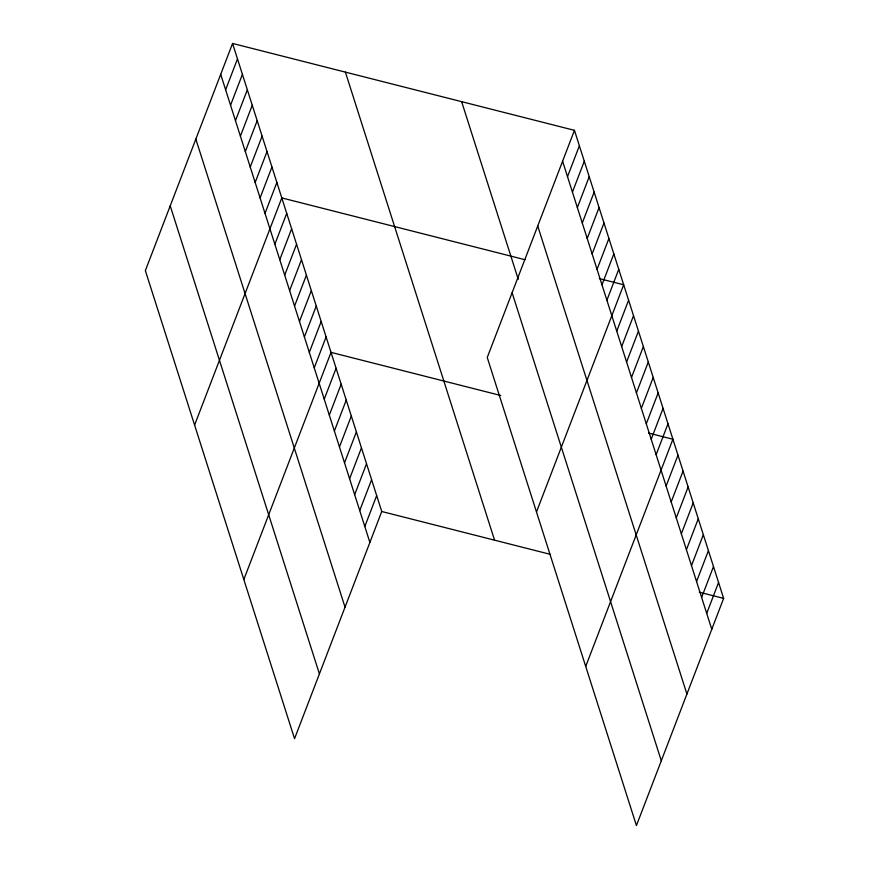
<?xml version="1.0" encoding="UTF-8"?>
<svg xmlns="http://www.w3.org/2000/svg" width="869" height="869" viewBox="0 0 869 869"><rect width="100%" height="100%" fill="white"/><g stroke="black" fill="none" stroke-linecap="round" stroke-linejoin="round"><path stroke-width="1.3" d="M232.566 43.45L145.362 270.617L294.548 738.672L381.752 511.504L232.566 43.45L574.452 130.328L723.638 598.383L636.434 825.55L487.248 357.496L574.452 130.328M225.625 89.8L237.487 58.896M230.546 105.247L242.408 74.343M235.466 120.693L247.328 89.789M240.398 136.14L252.26 105.236M245.319 151.586L257.181 120.682M250.239 167.033L262.101 136.129M255.16 182.479L267.022 151.575M260.081 197.926L271.954 167.022M265.012 213.372L276.874 182.468M194.591 425.071L281.795 197.915L524.963 259.701M274.854 244.265L286.716 213.35M279.775 259.712L291.636 228.797M284.695 275.158L296.568 244.243M289.627 290.604L301.489 259.69M294.548 306.051L306.409 275.136M299.468 321.487L311.33 290.583M304.389 336.933L316.251 306.029M309.31 352.379L321.182 321.476M314.241 367.826L326.103 336.922M243.82 579.536L331.024 352.369L500.707 395.482M324.235 399.186L336.097 368.282M329.308 415.1L341.169 384.196M334.38 431.013L346.242 400.109M339.453 446.927L351.315 416.023M344.526 462.84L356.388 431.936M349.599 478.765L361.461 447.85M354.661 494.678L366.533 463.764M359.733 510.592L371.606 479.677M364.806 526.505L376.679 495.591M567.511 176.679L579.373 145.775M572.432 192.125L584.305 161.221M577.364 207.572L589.225 176.668M582.284 223.018L594.146 192.114M587.205 238.464L599.067 207.561M592.126 253.911L603.988 223.007M597.046 269.357L608.919 238.454M601.978 284.804L613.84 253.889M606.899 300.25L618.761 269.336M536.488 511.95L623.681 284.782L599.328 278.601M616.74 331.143L628.602 300.229M621.661 346.59L633.534 315.675M626.592 362.025L638.454 331.122M631.513 377.472L643.375 346.568M636.434 392.918L648.296 362.015M641.355 408.365L653.216 377.461M646.286 423.811L658.148 392.907M651.207 439.258L663.069 408.354M656.128 454.704L667.989 423.8M585.717 666.414L672.91 439.247L648.556 433.055M666.121 486.064L677.983 455.16M671.194 501.978L683.056 471.074M676.267 517.891L688.129 486.988M681.339 533.805L693.201 502.901M686.412 549.719L698.274 518.815M691.485 565.632L703.347 534.728M696.558 581.546L708.42 550.642M701.631 597.459L713.492 566.555M706.703 613.384L718.565 582.469M381.752 511.504L550.164 554.303M699.273 592.191L723.638 598.383M562.591 161.232L711.776 629.297M537.726 225.994L686.912 694.059M461.635 101.662L518.25 279.286M512.113 292.723L661.298 760.788M345.384 72.116L494.57 540.181M220.704 74.354L369.879 542.419M195.84 139.127L345.026 607.181M170.226 205.844L319.412 673.909"/></g></svg>
